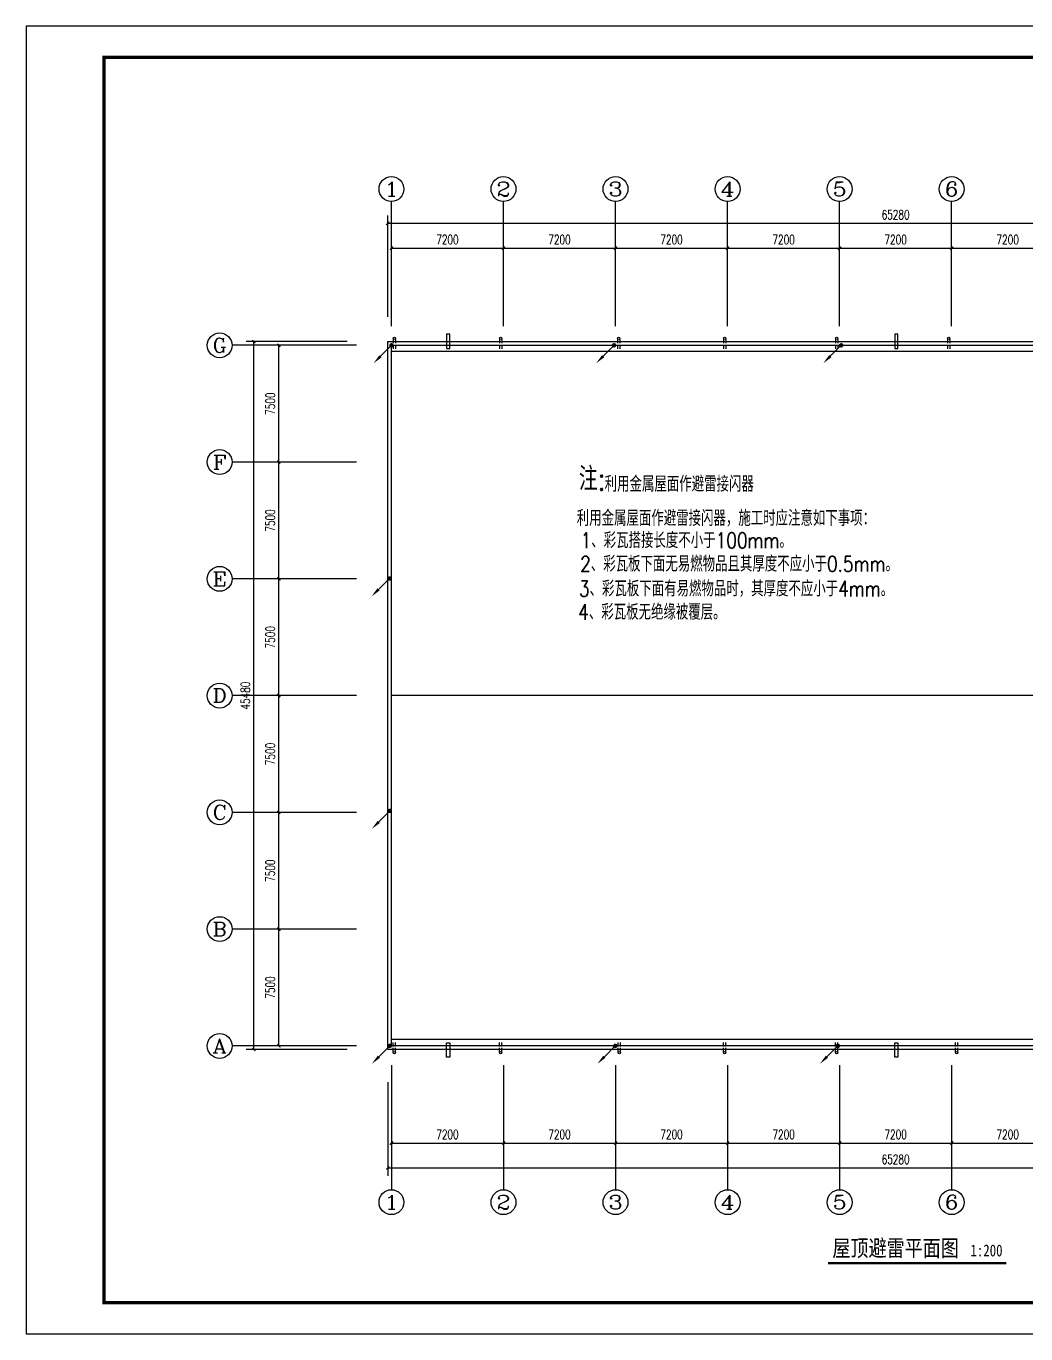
# Model space of a CAD drawing. Extents: x 4929870 to 5205508, y 4505833 to 4862647.
# Drawn here: x 5086708 to 5150953, y 4778647 to 4862647 of the extents above; entities that cross this region are included whole.
import ezdxf
from ezdxf.enums import TextEntityAlignment as Align

# ---------------------------------------------------------------- set-up
doc = ezdxf.new("R2010")
doc.units = 0
doc.header["$LTSCALE"] = 1000
doc.header["$MEASUREMENT"] = 0
doc.linetypes.add('DASH', pattern=[0.35, 0.25, -0.1])
doc.layers.get('0').update_dxf_attribs({"color": 4, "linetype": 'CONTINUOUS'})
doc.layers.get('Defpoints').update_dxf_attribs({"linetype": 'CONTINUOUS'})
for name, color, linetype in [('AXIS', 3, 'CONTINUOUS'), ('AXIS_TEXT', 7, 'CONTINUOUS'), ('DIM_SYMB', 3, 'CONTINUOUS'), ('EVTR', 2, 'CONTINUOUS'), ('LWIRE', 4, 'CONTINUOUS'), ('PUB_TEXT', 7, 'CONTINUOUS'), ('PUB_TITLE', 4, 'CONTINUOUS')]:
    doc.layers.add(name, color=color, linetype=linetype)
doc.styles.add('_HZTXT', font='TXT', dxfattribs={"width": 0.8, "bigfont": 'HZTXT'})
doc.styles.add('_TCH_AXIS', font='COMPLEX', dxfattribs={"bigfont": 'GBCBIG'})
doc.styles.add('_TCH_DIM_T3', font='SIMPLEX', dxfattribs={"width": 0.705882, "bigfont": 'GBCBIG'})
doc.styles.add('COMPLEX', font='COMPLEX')
doc.styles.get("Standard").update_dxf_attribs({"font": 'GBENOR', "bigfont": 'GBCBIG'})
doc.styles.add('宋体1', font='', dxfattribs={"width": 0.8, "height": 8.6})
doc.styles.get('宋体1').set_extended_font_data('SimSun')
doc.dimstyles.new('_TCH_ARCH&&200', dxfattribs={"dimtxt": 595, "dimasz": 200, "dimexe": 500, "dimexo": 600, "dimgap": 252.5, "dimtad": 1, "dimdec": 0, "dimzin": 0, "dimdsep": 46, "dimtxsty": '_TCH_DIM_T3', "dimblk": 'ARCHTICK', "dimcen": 0.09, "dimclrt": 7, "dimazin": 2, "dimtfac": 1, "dimtdec": 0, "dimtix": 1, "dimtmove": 2, "dimatfit": 3, "dimfxl": 0, "dimtolj": 1, "dimtzin": 0, "dimarcsym": 0})

# ---------------------------------------------------------------- blocks, each defined once
blk = doc.blocks.new('$TelecSys$00000080')
for p, q in [((-0.7, -0.7), (0, 0)), ((0.104, 0.104), (0.104, 0.104)), ((-0.104, -0.104), (-0.104, -0.104))]:
    blk.add_line(p, q)
at = {"const_width": 0.142}
blk.add_lwpolyline([(0.071, 0, 1), (-0.071, 0, 1)], format="xyb", close=True, dxfattribs=at)
blk.add_solid([(-0.63, -0.77), (-0.77, -0.63), (-1.15, -1.15)])
at = {"width": 0.8, "flags": 9}
blk.add_attdef('A', (0, 0), '', height=0.00002, rotation=180, dxfattribs=at)
blk = doc.blocks.new('_ArchTick')
at = {"color": 0, "linetype": 'ByBlock', "const_width": 0.4}
blk.add_lwpolyline([(-0.5, -0.5), (0.5, 0.5)], dxfattribs=at)
blk = doc.blocks.new('*D135')
at = {"layer": 'AXIS', "color": 0, "lineweight": -2}
for p, q in [((5110184, 4843985), (5110184, 4848885)), ((5117384, 4843985), (5117384, 4848885)), ((5110184, 4848385), (5117384, 4848385))]:
    blk.add_line(p, q, dxfattribs=at)
at = {"layer": 'Defpoints', "color": 0}
for p in [(5117384, 4848385), (5110184, 4843385), (5117384, 4843385)]:
    blk.add_point(p, dxfattribs=at)
at = {"layer": 'AXIS', "color": 0, "lineweight": -2, "xscale": 200, "yscale": 200, "zscale": 200, "rotation": 180}
blk.add_blockref('_ArchTick', (5110184, 4848385), dxfattribs=at)
at = {"layer": 'AXIS', "color": 0, "lineweight": -2, "xscale": 200, "yscale": 200, "zscale": 200}
blk.add_blockref('_ArchTick', (5117384, 4848385), dxfattribs=at)
at = {"layer": 'AXIS', "color": 7, "insert": (5113784, 4848935), "char_height": 595, "attachment_point": 5, "style": '_TCH_DIM_T3'}
blk.add_mtext('\\A1;7200', dxfattribs=at)
blk = doc.blocks.new('*D136')
at = {"layer": 'AXIS', "color": 0, "lineweight": -2}
for p, q in [((5117384, 4843985), (5117384, 4848885)), ((5124584, 4843985), (5124584, 4848885)), ((5117384, 4848385), (5124584, 4848385))]:
    blk.add_line(p, q, dxfattribs=at)
at = {"layer": 'Defpoints', "color": 0}
for p in [(5124584, 4848385), (5117384, 4843385), (5124584, 4843385)]:
    blk.add_point(p, dxfattribs=at)
at = {"layer": 'AXIS', "color": 0, "lineweight": -2, "xscale": 200, "yscale": 200, "zscale": 200, "rotation": 180}
blk.add_blockref('_ArchTick', (5117384, 4848385), dxfattribs=at)
at = {"layer": 'AXIS', "color": 0, "lineweight": -2, "xscale": 200, "yscale": 200, "zscale": 200}
blk.add_blockref('_ArchTick', (5124584, 4848385), dxfattribs=at)
at = {"layer": 'AXIS', "color": 7, "insert": (5120984, 4848935), "char_height": 595, "attachment_point": 5, "style": '_TCH_DIM_T3'}
blk.add_mtext('\\A1;7200', dxfattribs=at)
blk = doc.blocks.new('*D137')
at = {"layer": 'AXIS', "color": 0, "lineweight": -2}
for p, q in [((5124584, 4843985), (5124584, 4848885)), ((5131784, 4843985), (5131784, 4848885)), ((5124584, 4848385), (5131784, 4848385))]:
    blk.add_line(p, q, dxfattribs=at)
at = {"layer": 'Defpoints', "color": 0}
for p in [(5131784, 4848385), (5124584, 4843385), (5131784, 4843385)]:
    blk.add_point(p, dxfattribs=at)
at = {"layer": 'AXIS', "color": 0, "lineweight": -2, "xscale": 200, "yscale": 200, "zscale": 200, "rotation": 180}
blk.add_blockref('_ArchTick', (5124584, 4848385), dxfattribs=at)
at = {"layer": 'AXIS', "color": 0, "lineweight": -2, "xscale": 200, "yscale": 200, "zscale": 200}
blk.add_blockref('_ArchTick', (5131784, 4848385), dxfattribs=at)
at = {"layer": 'AXIS', "color": 7, "insert": (5128184, 4848935), "char_height": 595, "attachment_point": 5, "style": '_TCH_DIM_T3'}
blk.add_mtext('\\A1;7200', dxfattribs=at)
blk = doc.blocks.new('*D138')
at = {"layer": 'AXIS', "color": 0, "lineweight": -2}
for p, q in [((5131784, 4843985), (5131784, 4848885)), ((5138984, 4843985), (5138984, 4848885)), ((5131784, 4848385), (5138984, 4848385))]:
    blk.add_line(p, q, dxfattribs=at)
at = {"layer": 'Defpoints', "color": 0}
for p in [(5138984, 4848385), (5131784, 4843385), (5138984, 4843385)]:
    blk.add_point(p, dxfattribs=at)
at = {"layer": 'AXIS', "color": 0, "lineweight": -2, "xscale": 200, "yscale": 200, "zscale": 200, "rotation": 180}
blk.add_blockref('_ArchTick', (5131784, 4848385), dxfattribs=at)
at = {"layer": 'AXIS', "color": 0, "lineweight": -2, "xscale": 200, "yscale": 200, "zscale": 200}
blk.add_blockref('_ArchTick', (5138984, 4848385), dxfattribs=at)
at = {"layer": 'AXIS', "color": 7, "insert": (5135384, 4848935), "char_height": 595, "attachment_point": 5, "style": '_TCH_DIM_T3'}
blk.add_mtext('\\A1;7200', dxfattribs=at)
blk = doc.blocks.new('*D139')
at = {"layer": 'AXIS', "color": 0, "lineweight": -2}
for p, q in [((5138984, 4843985), (5138984, 4848885)), ((5146184, 4843985), (5146184, 4848885)), ((5138984, 4848385), (5146184, 4848385))]:
    blk.add_line(p, q, dxfattribs=at)
at = {"layer": 'Defpoints', "color": 0}
for p in [(5146184, 4848385), (5138984, 4843385), (5146184, 4843385)]:
    blk.add_point(p, dxfattribs=at)
at = {"layer": 'AXIS', "color": 0, "lineweight": -2, "xscale": 200, "yscale": 200, "zscale": 200, "rotation": 180}
blk.add_blockref('_ArchTick', (5138984, 4848385), dxfattribs=at)
at = {"layer": 'AXIS', "color": 0, "lineweight": -2, "xscale": 200, "yscale": 200, "zscale": 200}
blk.add_blockref('_ArchTick', (5146184, 4848385), dxfattribs=at)
at = {"layer": 'AXIS', "color": 7, "insert": (5142584, 4848935), "char_height": 595, "attachment_point": 5, "style": '_TCH_DIM_T3'}
blk.add_mtext('\\A1;7200', dxfattribs=at)
blk = doc.blocks.new('*D140')
at = {"layer": 'AXIS', "color": 0, "lineweight": -2}
for p, q in [((5146184, 4843985), (5146184, 4848885)), ((5153384, 4843985), (5153384, 4848885)), ((5146184, 4848385), (5153384, 4848385))]:
    blk.add_line(p, q, dxfattribs=at)
at = {"layer": 'Defpoints', "color": 0}
for p in [(5153384, 4848385), (5146184, 4843385), (5153384, 4843385)]:
    blk.add_point(p, dxfattribs=at)
at = {"layer": 'AXIS', "color": 0, "lineweight": -2, "xscale": 200, "yscale": 200, "zscale": 200, "rotation": 180}
blk.add_blockref('_ArchTick', (5146184, 4848385), dxfattribs=at)
at = {"layer": 'AXIS', "color": 0, "lineweight": -2, "xscale": 200, "yscale": 200, "zscale": 200}
blk.add_blockref('_ArchTick', (5153384, 4848385), dxfattribs=at)
at = {"layer": 'AXIS', "color": 7, "insert": (5149784, 4848935), "char_height": 595, "attachment_point": 5, "style": '_TCH_DIM_T3'}
blk.add_mtext('\\A1;7200', dxfattribs=at)
blk = doc.blocks.new('*D144')
at = {"layer": 'AXIS', "color": 0, "lineweight": -2}
for p, q in [((5109944, 4843985), (5109944, 4850485)), ((5175224, 4843985), (5175224, 4850485)), ((5109944, 4849985), (5175224, 4849985))]:
    blk.add_line(p, q, dxfattribs=at)
at = {"layer": 'Defpoints', "color": 0}
for p in [(5175224, 4849985), (5109944, 4843385), (5175224, 4843385)]:
    blk.add_point(p, dxfattribs=at)
at = {"layer": 'AXIS', "color": 0, "lineweight": -2, "xscale": 200, "yscale": 200, "zscale": 200, "rotation": 180}
blk.add_blockref('_ArchTick', (5109944, 4849985), dxfattribs=at)
at = {"layer": 'AXIS', "color": 0, "lineweight": -2, "xscale": 200, "yscale": 200, "zscale": 200}
blk.add_blockref('_ArchTick', (5175224, 4849985), dxfattribs=at)
at = {"layer": 'AXIS', "color": 7, "insert": (5142584, 4850535), "char_height": 595, "attachment_point": 5, "style": '_TCH_DIM_T3'}
blk.add_mtext('\\A1;65280', dxfattribs=at)
blk = doc.blocks.new('*D145')
at = {"layer": 'AXIS', "color": 0, "lineweight": -2}
for p, q in [((5110184, 4795305), (5110184, 4790405)), ((5117384, 4795305), (5117384, 4790405)), ((5110184, 4790905), (5117384, 4790905))]:
    blk.add_line(p, q, dxfattribs=at)
at = {"layer": 'Defpoints', "color": 0}
for p in [(5110184, 4795905), (5117384, 4795905), (5117384, 4790905)]:
    blk.add_point(p, dxfattribs=at)
at = {"layer": 'AXIS', "color": 0, "lineweight": -2, "xscale": 200, "yscale": 200, "zscale": 200, "rotation": 180}
blk.add_blockref('_ArchTick', (5110184, 4790905), dxfattribs=at)
at = {"layer": 'AXIS', "color": 0, "lineweight": -2, "xscale": 200, "yscale": 200, "zscale": 200}
blk.add_blockref('_ArchTick', (5117384, 4790905), dxfattribs=at)
at = {"layer": 'AXIS', "color": 7, "insert": (5113784, 4791455), "char_height": 595, "attachment_point": 5, "style": '_TCH_DIM_T3'}
blk.add_mtext('\\A1;7200', dxfattribs=at)
blk = doc.blocks.new('*D146')
at = {"layer": 'AXIS', "color": 0, "lineweight": -2}
for p, q in [((5117384, 4795305), (5117384, 4790405)), ((5124584, 4795305), (5124584, 4790405)), ((5117384, 4790905), (5124584, 4790905))]:
    blk.add_line(p, q, dxfattribs=at)
at = {"layer": 'Defpoints', "color": 0}
for p in [(5117384, 4795905), (5124584, 4795905), (5124584, 4790905)]:
    blk.add_point(p, dxfattribs=at)
at = {"layer": 'AXIS', "color": 0, "lineweight": -2, "xscale": 200, "yscale": 200, "zscale": 200, "rotation": 180}
blk.add_blockref('_ArchTick', (5117384, 4790905), dxfattribs=at)
at = {"layer": 'AXIS', "color": 0, "lineweight": -2, "xscale": 200, "yscale": 200, "zscale": 200}
blk.add_blockref('_ArchTick', (5124584, 4790905), dxfattribs=at)
at = {"layer": 'AXIS', "color": 7, "insert": (5120984, 4791455), "char_height": 595, "attachment_point": 5, "style": '_TCH_DIM_T3'}
blk.add_mtext('\\A1;7200', dxfattribs=at)
blk = doc.blocks.new('*D147')
at = {"layer": 'AXIS', "color": 0, "lineweight": -2}
for p, q in [((5124584, 4795305), (5124584, 4790405)), ((5131784, 4795305), (5131784, 4790405)), ((5124584, 4790905), (5131784, 4790905))]:
    blk.add_line(p, q, dxfattribs=at)
at = {"layer": 'Defpoints', "color": 0}
for p in [(5124584, 4795905), (5131784, 4795905), (5131784, 4790905)]:
    blk.add_point(p, dxfattribs=at)
at = {"layer": 'AXIS', "color": 0, "lineweight": -2, "xscale": 200, "yscale": 200, "zscale": 200, "rotation": 180}
blk.add_blockref('_ArchTick', (5124584, 4790905), dxfattribs=at)
at = {"layer": 'AXIS', "color": 0, "lineweight": -2, "xscale": 200, "yscale": 200, "zscale": 200}
blk.add_blockref('_ArchTick', (5131784, 4790905), dxfattribs=at)
at = {"layer": 'AXIS', "color": 7, "insert": (5128184, 4791455), "char_height": 595, "attachment_point": 5, "style": '_TCH_DIM_T3'}
blk.add_mtext('\\A1;7200', dxfattribs=at)
blk = doc.blocks.new('*D148')
at = {"layer": 'AXIS', "color": 0, "lineweight": -2}
for p, q in [((5131784, 4795305), (5131784, 4790405)), ((5138984, 4795305), (5138984, 4790405)), ((5131784, 4790905), (5138984, 4790905))]:
    blk.add_line(p, q, dxfattribs=at)
at = {"layer": 'Defpoints', "color": 0}
for p in [(5131784, 4795905), (5138984, 4795905), (5138984, 4790905)]:
    blk.add_point(p, dxfattribs=at)
at = {"layer": 'AXIS', "color": 0, "lineweight": -2, "xscale": 200, "yscale": 200, "zscale": 200, "rotation": 180}
blk.add_blockref('_ArchTick', (5131784, 4790905), dxfattribs=at)
at = {"layer": 'AXIS', "color": 0, "lineweight": -2, "xscale": 200, "yscale": 200, "zscale": 200}
blk.add_blockref('_ArchTick', (5138984, 4790905), dxfattribs=at)
at = {"layer": 'AXIS', "color": 7, "insert": (5135384, 4791455), "char_height": 595, "attachment_point": 5, "style": '_TCH_DIM_T3'}
blk.add_mtext('\\A1;7200', dxfattribs=at)
blk = doc.blocks.new('*D149')
at = {"layer": 'AXIS', "color": 0, "lineweight": -2}
for p, q in [((5138984, 4795305), (5138984, 4790405)), ((5146184, 4795305), (5146184, 4790405)), ((5138984, 4790905), (5146184, 4790905))]:
    blk.add_line(p, q, dxfattribs=at)
at = {"layer": 'Defpoints', "color": 0}
for p in [(5138984, 4795905), (5146184, 4795905), (5146184, 4790905)]:
    blk.add_point(p, dxfattribs=at)
at = {"layer": 'AXIS', "color": 0, "lineweight": -2, "xscale": 200, "yscale": 200, "zscale": 200, "rotation": 180}
blk.add_blockref('_ArchTick', (5138984, 4790905), dxfattribs=at)
at = {"layer": 'AXIS', "color": 0, "lineweight": -2, "xscale": 200, "yscale": 200, "zscale": 200}
blk.add_blockref('_ArchTick', (5146184, 4790905), dxfattribs=at)
at = {"layer": 'AXIS', "color": 7, "insert": (5142584, 4791455), "char_height": 595, "attachment_point": 5, "style": '_TCH_DIM_T3'}
blk.add_mtext('\\A1;7200', dxfattribs=at)
blk = doc.blocks.new('*D150')
at = {"layer": 'AXIS', "color": 0, "lineweight": -2}
for p, q in [((5146184, 4795305), (5146184, 4790405)), ((5153384, 4795305), (5153384, 4790405)), ((5146184, 4790905), (5153384, 4790905))]:
    blk.add_line(p, q, dxfattribs=at)
at = {"layer": 'Defpoints', "color": 0}
for p in [(5146184, 4795905), (5153384, 4795905), (5153384, 4790905)]:
    blk.add_point(p, dxfattribs=at)
at = {"layer": 'AXIS', "color": 0, "lineweight": -2, "xscale": 200, "yscale": 200, "zscale": 200, "rotation": 180}
blk.add_blockref('_ArchTick', (5146184, 4790905), dxfattribs=at)
at = {"layer": 'AXIS', "color": 0, "lineweight": -2, "xscale": 200, "yscale": 200, "zscale": 200}
blk.add_blockref('_ArchTick', (5153384, 4790905), dxfattribs=at)
at = {"layer": 'AXIS', "color": 7, "insert": (5149784, 4791455), "char_height": 595, "attachment_point": 5, "style": '_TCH_DIM_T3'}
blk.add_mtext('\\A1;7200', dxfattribs=at)
blk = doc.blocks.new('*D154')
at = {"layer": 'AXIS', "color": 0, "lineweight": -2}
for p, q in [((5109944, 4794805), (5109944, 4788805)), ((5175224, 4794805), (5175224, 4788805)), ((5109944, 4789305), (5175224, 4789305))]:
    blk.add_line(p, q, dxfattribs=at)
at = {"layer": 'Defpoints', "color": 0}
for p in [(5109944, 4795405), (5175224, 4795405), (5175224, 4789305)]:
    blk.add_point(p, dxfattribs=at)
at = {"layer": 'AXIS', "color": 0, "lineweight": -2, "xscale": 200, "yscale": 200, "zscale": 200, "rotation": 180}
blk.add_blockref('_ArchTick', (5109944, 4789305), dxfattribs=at)
at = {"layer": 'AXIS', "color": 0, "lineweight": -2, "xscale": 200, "yscale": 200, "zscale": 200}
blk.add_blockref('_ArchTick', (5175224, 4789305), dxfattribs=at)
at = {"layer": 'AXIS', "color": 7, "insert": (5142584, 4789855), "char_height": 595, "attachment_point": 5, "style": '_TCH_DIM_T3'}
blk.add_mtext('\\A1;65280', dxfattribs=at)
blk = doc.blocks.new('*D162')
at = {"layer": 'AXIS', "color": 0, "lineweight": -2}
for p, q in [((5107344, 4804645), (5102444, 4804645)), ((5102944, 4797145), (5102944, 4804645)), ((5107344, 4797145), (5102444, 4797145))]:
    blk.add_line(p, q, dxfattribs=at)
at = {"layer": 'Defpoints', "color": 0}
for p in [(5102944, 4804645), (5107944, 4804645), (5107944, 4797145)]:
    blk.add_point(p, dxfattribs=at)
at = {"layer": 'AXIS', "color": 0, "lineweight": -2, "xscale": 200, "yscale": 200, "zscale": 200}
for p, rotation in [((5102944, 4804645), 90), ((5102944, 4797145), 270)]:
    blk.add_blockref('_ArchTick', p, dxfattribs=dict(at, rotation=rotation))
at = {"layer": 'AXIS', "color": 7, "insert": (5102394, 4800895), "char_height": 595, "attachment_point": 5, "rotation": 90, "style": '_TCH_DIM_T3'}
blk.add_mtext('\\A1;7500', dxfattribs=at)
blk = doc.blocks.new('*D163')
at = {"layer": 'AXIS', "color": 0, "lineweight": -2}
for p, q in [((5107344, 4812145), (5102444, 4812145)), ((5102944, 4804645), (5102944, 4812145)), ((5107344, 4804645), (5102444, 4804645))]:
    blk.add_line(p, q, dxfattribs=at)
at = {"layer": 'Defpoints', "color": 0}
for p in [(5102944, 4812145), (5107944, 4812145), (5107944, 4804645)]:
    blk.add_point(p, dxfattribs=at)
at = {"layer": 'AXIS', "color": 0, "lineweight": -2, "xscale": 200, "yscale": 200, "zscale": 200}
for p, rotation in [((5102944, 4812145), 90), ((5102944, 4804645), 270)]:
    blk.add_blockref('_ArchTick', p, dxfattribs=dict(at, rotation=rotation))
at = {"layer": 'AXIS', "color": 7, "insert": (5102394, 4808395), "char_height": 595, "attachment_point": 5, "rotation": 90, "style": '_TCH_DIM_T3'}
blk.add_mtext('\\A1;7500', dxfattribs=at)
blk = doc.blocks.new('*D164')
at = {"layer": 'AXIS', "color": 0, "lineweight": -2}
for p, q in [((5107344, 4819645), (5102444, 4819645)), ((5102944, 4812145), (5102944, 4819645)), ((5107344, 4812145), (5102444, 4812145))]:
    blk.add_line(p, q, dxfattribs=at)
at = {"layer": 'Defpoints', "color": 0}
for p in [(5102944, 4819645), (5107944, 4819645), (5107944, 4812145)]:
    blk.add_point(p, dxfattribs=at)
at = {"layer": 'AXIS', "color": 0, "lineweight": -2, "xscale": 200, "yscale": 200, "zscale": 200}
for p, rotation in [((5102944, 4819645), 90), ((5102944, 4812145), 270)]:
    blk.add_blockref('_ArchTick', p, dxfattribs=dict(at, rotation=rotation))
at = {"layer": 'AXIS', "color": 7, "insert": (5102394, 4815895), "char_height": 595, "attachment_point": 5, "rotation": 90, "style": '_TCH_DIM_T3'}
blk.add_mtext('\\A1;7500', dxfattribs=at)
blk = doc.blocks.new('*D165')
at = {"layer": 'AXIS', "color": 0, "lineweight": -2}
for p, q in [((5107344, 4827145), (5102444, 4827145)), ((5102944, 4819645), (5102944, 4827145)), ((5107344, 4819645), (5102444, 4819645))]:
    blk.add_line(p, q, dxfattribs=at)
at = {"layer": 'Defpoints', "color": 0}
for p in [(5102944, 4827145), (5107944, 4827145), (5107944, 4819645)]:
    blk.add_point(p, dxfattribs=at)
at = {"layer": 'AXIS', "color": 0, "lineweight": -2, "xscale": 200, "yscale": 200, "zscale": 200}
for p, rotation in [((5102944, 4827145), 90), ((5102944, 4819645), 270)]:
    blk.add_blockref('_ArchTick', p, dxfattribs=dict(at, rotation=rotation))
at = {"layer": 'AXIS', "color": 7, "insert": (5102394, 4823395), "char_height": 595, "attachment_point": 5, "rotation": 90, "style": '_TCH_DIM_T3'}
blk.add_mtext('\\A1;7500', dxfattribs=at)
blk = doc.blocks.new('*D166')
at = {"layer": 'AXIS', "color": 0, "lineweight": -2}
for p, q in [((5107344, 4834645), (5102444, 4834645)), ((5102944, 4827145), (5102944, 4834645)), ((5107344, 4827145), (5102444, 4827145))]:
    blk.add_line(p, q, dxfattribs=at)
at = {"layer": 'Defpoints', "color": 0}
for p in [(5102944, 4834645), (5107944, 4834645), (5107944, 4827145)]:
    blk.add_point(p, dxfattribs=at)
at = {"layer": 'AXIS', "color": 0, "lineweight": -2, "xscale": 200, "yscale": 200, "zscale": 200}
for p, rotation in [((5102944, 4834645), 90), ((5102944, 4827145), 270)]:
    blk.add_blockref('_ArchTick', p, dxfattribs=dict(at, rotation=rotation))
at = {"layer": 'AXIS', "color": 7, "insert": (5102394, 4830895), "char_height": 595, "attachment_point": 5, "rotation": 90, "style": '_TCH_DIM_T3'}
blk.add_mtext('\\A1;7500', dxfattribs=at)
blk = doc.blocks.new('*D167')
at = {"layer": 'AXIS', "color": 0, "lineweight": -2}
for p, q in [((5107344, 4842145), (5102444, 4842145)), ((5102944, 4834645), (5102944, 4842145)), ((5107344, 4834645), (5102444, 4834645))]:
    blk.add_line(p, q, dxfattribs=at)
at = {"layer": 'Defpoints', "color": 0}
for p in [(5102944, 4842145), (5107944, 4842145), (5107944, 4834645)]:
    blk.add_point(p, dxfattribs=at)
at = {"layer": 'AXIS', "color": 0, "lineweight": -2, "xscale": 200, "yscale": 200, "zscale": 200}
for p, rotation in [((5102944, 4842145), 90), ((5102944, 4834645), 270)]:
    blk.add_blockref('_ArchTick', p, dxfattribs=dict(at, rotation=rotation))
at = {"layer": 'AXIS', "color": 7, "insert": (5102394, 4838395), "char_height": 595, "attachment_point": 5, "rotation": 90, "style": '_TCH_DIM_T3'}
blk.add_mtext('\\A1;7500', dxfattribs=at)
blk = doc.blocks.new('*D168')
at = {"layer": 'AXIS', "color": 0, "lineweight": -2}
for p, q in [((5107344, 4842385), (5100844, 4842385)), ((5101344, 4796905), (5101344, 4842385)), ((5107344, 4796905), (5100844, 4796905))]:
    blk.add_line(p, q, dxfattribs=at)
at = {"layer": 'Defpoints', "color": 0}
for p in [(5101344, 4842385), (5107944, 4842385), (5107944, 4796905)]:
    blk.add_point(p, dxfattribs=at)
at = {"layer": 'AXIS', "color": 0, "lineweight": -2, "xscale": 200, "yscale": 200, "zscale": 200}
for p, rotation in [((5101344, 4842385), 90), ((5101344, 4796905), 270)]:
    blk.add_blockref('_ArchTick', p, dxfattribs=dict(at, rotation=rotation))
at = {"layer": 'AXIS', "color": 7, "insert": (5100794, 4819645), "char_height": 595, "attachment_point": 5, "rotation": 90, "style": '_TCH_DIM_T3'}
blk.add_mtext('\\A1;45480', dxfattribs=at)
blk = doc.blocks.new('_AXISO')
blk.add_circle((0, 0), 0.5)
at = {"layer": 'AXIS_TEXT', "style": 'COMPLEX', "width": 1.041667}
blk.add_attdef('A', text='', height=0.56, dxfattribs=at).set_placement((-0.25, -0.28), (0.25, -0.28), align=Align.FIT)

msp = doc.modelspace()

# ---------------------------------------------------------------- linework, layer by layer
for p, q in [((5174983.9, 4841745), (5110183.9, 4841745)), ((5174983.9, 4841745), (5110183.9, 4841745)), ((5174983.9, 4819645), (5110183.9, 4819645)), ((5174983.9, 4797545), (5110183.9, 4797545))]:
    msp.add_line(p, q)
for points in [[(5109943.9, 4842385), (5175223.9, 4842385), (5175223.9, 4796905), (5109943.9, 4796905)], [(5110183.9, 4842145), (5174983.9, 4842145), (5174983.9, 4797145), (5110183.9, 4797145)]]:
    msp.add_lwpolyline(points, close=True)
at = {"layer": 'AXIS'}
for p, q in [((5110183.9, 4843385), (5110183.9, 4851385)), ((5117383.9, 4843385), (5117383.9, 4851385)), ((5124583.9, 4843385), (5124583.9, 4851385)), ((5131783.9, 4843385), (5131783.9, 4851385)), ((5138983.9, 4843385), (5138983.9, 4851385)), ((5146183.9, 4843385), (5146183.9, 4851385)), ((5107943.9, 4842145), (5099943.9, 4842145)), ((5107943.9, 4834645), (5099943.9, 4834645)), ((5107943.9, 4827145), (5099943.9, 4827145)), ((5107943.9, 4819645), (5099943.9, 4819645)), ((5107943.9, 4812145), (5099943.9, 4812145)), ((5107943.9, 4804645), (5099943.9, 4804645)), ((5107943.9, 4797145), (5099943.9, 4797145)), ((5110183.9, 4795905), (5110183.9, 4787905)), ((5117383.9, 4795905), (5117383.9, 4787905)), ((5124583.9, 4795905), (5124583.9, 4787905)), ((5131783.9, 4795905), (5131783.9, 4787905)), ((5138983.9, 4795905), (5138983.9, 4787905)), ((5146183.9, 4795905), (5146183.9, 4787905))]:
    msp.add_line(p, q, dxfattribs=at)
at = {"layer": 'DIM_SYMB', "const_width": 140}
msp.add_lwpolyline([(5138239.4, 4783184.4), (5149695.3, 4783184.4)], dxfattribs=at)
at = {"layer": 'EVTR'}
for points in [[(5113927.9, 4842859.7), (5113723.4, 4842859.7), (5113723.4, 4841950.8), (5113927.9, 4841950.8)], [(5142727.9, 4842859.7), (5142523.4, 4842859.7), (5142523.4, 4841950.8), (5142727.9, 4841950.8)], [(5113927.9, 4796430.3), (5113723.4, 4796430.3), (5113723.4, 4797339.2), (5113927.9, 4797339.2)], [(5142727.9, 4796430.3), (5142523.4, 4796430.3), (5142523.4, 4797339.2), (5142727.9, 4797339.2)]]:
    msp.add_lwpolyline(points, close=True, dxfattribs=at)
at = {"layer": 'EVTR', "linetype": 'DASH'}
for points in [[(5110298.5, 4842526.7), (5110298.5, 4841896.7)], [(5110448.5, 4842526.7), (5110448.5, 4841896.7)], [(5117119.3, 4842526.7), (5117119.3, 4841896.7)], [(5117269.3, 4842526.7), (5117269.3, 4841896.7)], [(5124700.5, 4842526.7), (5124700.5, 4841896.7)], [(5124850.5, 4842526.7), (5124850.5, 4841896.7)], [(5131519.3, 4842526.7), (5131519.3, 4841896.7)], [(5131669.3, 4842526.7), (5131669.3, 4841896.7)], [(5138719.3, 4842526.7), (5138719.3, 4841896.7)], [(5138869.3, 4842526.7), (5138869.3, 4841896.7)], [(5145919.3, 4842526.7), (5145919.3, 4841896.7)], [(5146069.3, 4842526.7), (5146069.3, 4841896.7)], [(5110298.5, 4796763.3), (5110298.5, 4797393.2)], [(5110448.5, 4796763.3), (5110448.5, 4797393.2)], [(5117119.3, 4796763.3), (5117119.3, 4797393.2)], [(5117269.3, 4796763.3), (5117269.3, 4797393.2)], [(5124759.1, 4796763.3), (5124759.1, 4797393.2)], [(5124909.1, 4796763.3), (5124909.1, 4797393.2)], [(5131519.3, 4796763.3), (5131519.3, 4797393.2)], [(5131669.3, 4796763.3), (5131669.3, 4797393.2)], [(5138719.3, 4796763.3), (5138719.3, 4797393.2)], [(5138869.3, 4796763.3), (5138869.3, 4797393.2)], [(5146438.7, 4796763.3), (5146438.7, 4797393.2)], [(5146588.7, 4796763.3), (5146588.7, 4797393.2)]]:
    msp.add_lwpolyline(points, dxfattribs=at)
at = {"layer": 'EVTR'}
for centre in [(5110373.5, 4842589.5), (5117194.3, 4842589.5), (5124775.5, 4842589.5), (5131594.3, 4842589.5), (5138794.3, 4842589.5), (5145994.3, 4842589.5), (5110373.5, 4796700.5), (5117194.3, 4796700.5), (5124834.1, 4796700.5), (5131594.3, 4796700.5), (5138794.3, 4796700.5), (5146513.7, 4796700.5)]:
    msp.add_circle(centre, 75, dxfattribs=at)
at = {"layer": 'PUB_TITLE'}
msp.add_lwpolyline([(5086707.7, 4778647.5), (5205507.7, 4778647.5), (5205507.7, 4862647.5), (5086707.7, 4862647.5)], close=True, dxfattribs=at)
at = {"layer": 'PUB_TITLE', "const_width": 200}
msp.add_lwpolyline([(5091707.7, 4780647.5), (5203507.7, 4780647.5), (5203507.7, 4860647.5), (5091707.7, 4860647.5)], close=True, dxfattribs=at)

# ---------------------------------------------------------------- block references
at = {"layer": 'AXIS'}
ref = msp.add_blockref('_AXISO', (5110183.9, 4852185), dxfattribs=dict(at, xscale=1600, yscale=1600, zscale=1600))
ref.add_attrib('A', '1', dxfattribs={"layer": 'AXIS_TEXT', "height": 905.1, "style": '_TCH_AXIS', "width": 2.333333}).set_placement((5109731.4, 4851732.4), (5110636.4, 4851732.4), align=Align.FIT)
ref = msp.add_blockref('_AXISO', (5117383.9, 4852185), dxfattribs=dict(at, xscale=1600, yscale=1600, zscale=1600))
ref.add_attrib('A', '2', dxfattribs={"layer": 'AXIS_TEXT', "height": 905.1, "style": '_TCH_AXIS', "width": 1.5}).set_placement((5116931.4, 4851732.4), (5117836.4, 4851732.4), align=Align.FIT)
ref = msp.add_blockref('_AXISO', (5124583.9, 4852185), dxfattribs=dict(at, xscale=1600, yscale=1600, zscale=1600))
ref.add_attrib('A', '3', dxfattribs={"layer": 'AXIS_TEXT', "height": 905.1, "style": '_TCH_AXIS', "width": 1.5}).set_placement((5124131.4, 4851732.4), (5125036.4, 4851732.4), align=Align.FIT)
ref = msp.add_blockref('_AXISO', (5131783.9, 4852185), dxfattribs=dict(at, xscale=1600, yscale=1600, zscale=1600))
ref.add_attrib('A', '4', dxfattribs={"layer": 'AXIS_TEXT', "height": 905.1, "style": '_TCH_AXIS', "width": 1.3125}).set_placement((5131331.4, 4851732.4), (5132236.4, 4851732.4), align=Align.FIT)
ref = msp.add_blockref('_AXISO', (5138983.9, 4852185), dxfattribs=dict(at, xscale=1600, yscale=1600, zscale=1600))
ref.add_attrib('A', '5', dxfattribs={"layer": 'AXIS_TEXT', "height": 905.1, "style": '_TCH_AXIS', "width": 1.5}).set_placement((5138531.4, 4851732.4), (5139436.4, 4851732.4), align=Align.FIT)
ref = msp.add_blockref('_AXISO', (5146183.9, 4852185), dxfattribs=dict(at, xscale=1600, yscale=1600, zscale=1600))
ref.add_attrib('A', '6', dxfattribs={"layer": 'AXIS_TEXT', "height": 905.1, "style": '_TCH_AXIS', "width": 1.5}).set_placement((5145731.4, 4851732.4), (5146636.4, 4851732.4), align=Align.FIT)
ref = msp.add_blockref('_AXISO', (5099143.9, 4842145), dxfattribs=dict(at, xscale=1600, yscale=1600, zscale=1600))
ref.add_attrib('A', 'G', dxfattribs={"layer": 'AXIS_TEXT', "height": 905.1, "style": '_TCH_AXIS', "width": 1.166667}).set_placement((5098691.4, 4841692.4), (5099596.4, 4841692.4), align=Align.FIT)
ref = msp.add_blockref('_AXISO', (5099143.9, 4834645), dxfattribs=dict(at, xscale=1600, yscale=1600, zscale=1600))
ref.add_attrib('A', 'F', dxfattribs={"layer": 'AXIS_TEXT', "height": 905.1, "style": '_TCH_AXIS', "width": 1.3125}).set_placement((5098691.4, 4834192.4), (5099596.4, 4834192.4), align=Align.FIT)
ref = msp.add_blockref('_AXISO', (5099143.9, 4827145), dxfattribs=dict(at, xscale=1600, yscale=1600, zscale=1600))
ref.add_attrib('A', 'E', dxfattribs={"layer": 'AXIS_TEXT', "height": 905.1, "style": '_TCH_AXIS', "width": 1.3125}).set_placement((5098691.4, 4826692.4), (5099596.4, 4826692.4), align=Align.FIT)
ref = msp.add_blockref('_AXISO', (5099143.9, 4819645), dxfattribs=dict(at, xscale=1600, yscale=1600, zscale=1600))
ref.add_attrib('A', 'D', dxfattribs={"layer": 'AXIS_TEXT', "height": 905.1, "style": '_TCH_AXIS', "width": 1.235294}).set_placement((5098691.4, 4819192.4), (5099596.4, 4819192.4), align=Align.FIT)
ref = msp.add_blockref('_AXISO', (5099143.9, 4812145), dxfattribs=dict(at, xscale=1600, yscale=1600, zscale=1600))
ref.add_attrib('A', 'C', dxfattribs={"layer": 'AXIS_TEXT', "height": 905.1, "style": '_TCH_AXIS', "width": 1.4}).set_placement((5098691.4, 4811692.4), (5099596.4, 4811692.4), align=Align.FIT)
ref = msp.add_blockref('_AXISO', (5099143.9, 4804645), dxfattribs=dict(at, xscale=1600, yscale=1600, zscale=1600))
ref.add_attrib('A', 'B', dxfattribs={"layer": 'AXIS_TEXT', "height": 905.1, "style": '_TCH_AXIS', "width": 1.235294}).set_placement((5098691.4, 4804192.4), (5099596.4, 4804192.4), align=Align.FIT)
ref = msp.add_blockref('_AXISO', (5099143.9, 4797145), dxfattribs=dict(at, xscale=1600, yscale=1600, zscale=1600))
ref.add_attrib('A', 'A', dxfattribs={"layer": 'AXIS_TEXT', "height": 905.1, "style": '_TCH_AXIS', "width": 1.166667}).set_placement((5098691.4, 4796692.4), (5099596.4, 4796692.4), align=Align.FIT)
ref = msp.add_blockref('_AXISO', (5110183.9, 4787105), dxfattribs=dict(at, xscale=1600, yscale=1600, zscale=1600))
ref.add_attrib('A', '1', dxfattribs={"layer": 'AXIS_TEXT', "height": 905.1, "style": '_TCH_AXIS', "width": 2.333333}).set_placement((5109731.4, 4786652.4), (5110636.4, 4786652.4), align=Align.FIT)
ref = msp.add_blockref('_AXISO', (5117383.9, 4787105), dxfattribs=dict(at, xscale=1600, yscale=1600, zscale=1600))
ref.add_attrib('A', '2', dxfattribs={"layer": 'AXIS_TEXT', "height": 905.1, "style": '_TCH_AXIS', "width": 1.5}).set_placement((5116931.4, 4786652.4), (5117836.4, 4786652.4), align=Align.FIT)
ref = msp.add_blockref('_AXISO', (5124583.9, 4787105), dxfattribs=dict(at, xscale=1600, yscale=1600, zscale=1600))
ref.add_attrib('A', '3', dxfattribs={"layer": 'AXIS_TEXT', "height": 905.1, "style": '_TCH_AXIS', "width": 1.5}).set_placement((5124131.4, 4786652.4), (5125036.4, 4786652.4), align=Align.FIT)
ref = msp.add_blockref('_AXISO', (5131783.9, 4787105), dxfattribs=dict(at, xscale=1600, yscale=1600, zscale=1600))
ref.add_attrib('A', '4', dxfattribs={"layer": 'AXIS_TEXT', "height": 905.1, "style": '_TCH_AXIS', "width": 1.3125}).set_placement((5131331.4, 4786652.4), (5132236.4, 4786652.4), align=Align.FIT)
ref = msp.add_blockref('_AXISO', (5138983.9, 4787105), dxfattribs=dict(at, xscale=1600, yscale=1600, zscale=1600))
ref.add_attrib('A', '5', dxfattribs={"layer": 'AXIS_TEXT', "height": 905.1, "style": '_TCH_AXIS', "width": 1.5}).set_placement((5138531.4, 4786652.4), (5139436.4, 4786652.4), align=Align.FIT)
ref = msp.add_blockref('_AXISO', (5146183.9, 4787105), dxfattribs=dict(at, xscale=1600, yscale=1600, zscale=1600))
ref.add_attrib('A', '6', dxfattribs={"layer": 'AXIS_TEXT', "height": 905.1, "style": '_TCH_AXIS', "width": 1.5}).set_placement((5145731.4, 4786652.4), (5146636.4, 4786652.4), align=Align.FIT)
at = {"layer": 'LWIRE', "color": 0, "xscale": 1000, "yscale": 1000, "zscale": 1000}
for p in [(5110183.9, 4842145), (5124489.7, 4842145), (5139083.8, 4842145), (5110053.8, 4827166.4), (5110073, 4812235.3), (5110073, 4797145), (5124568.4, 4797145), (5138869.3, 4797145)]:
    msp.add_blockref('$TelecSys$00000080', p, dxfattribs=at)

# ---------------------------------------------------------------- texts
at = {"layer": 'PUB_TEXT', "color": 3, "style": '_HZTXT', "width": 0.8}
for s, height, p in [('注:', 1497.6, (5122233.9, 4832822.4)), ('利用金属屋面作避雷接闪器', 998.4, (5123887.5, 4832738.4)), ('利用金属屋面作避雷接闪器，施工时应注意如下事项：', 998.4, (5122092, 4830544.6)), ('1、彩瓦搭接长度不小于100mm。', 998.4, (5122341.5, 4829117.3)), ('2、彩瓦板下面无易燃物品且其厚度不应小于0.5mm。', 998.4, (5122311.2, 4827606.5)), ('3、彩瓦板下面有易燃物品时，其厚度不应小于4mm。', 998.4, (5122231.6, 4826015.6)), ('4、彩瓦板无绝缘被覆层。', 998.4, (5122185.1, 4824515.8))]:
    msp.add_text(s, height=height, dxfattribs=at).set_placement(p)
at = {"layer": 'PUB_TEXT', "style": '宋体1', "width": 0.8}
for s, height, p in [('屋顶避雷平面图', 1063.29, (5138521.9, 4783623.9)), ('1:200', 759.49, (5147389.5, 4783623.9))]:
    msp.add_text(s, height=height, dxfattribs=at).set_placement(p)

# ---------------------------------------------------------------- dimensions: what is measured, and where the dimension line sits
at = {"layer": 'AXIS'}
for p1, p2, distance, picture, middle in [((5109943.9, 4843385), (5175223.9, 4843385), 6600, '*D144', (5142583.9, 4850535)), ((5110183.9, 4843385), (5117383.9, 4843385), 5000, '*D135', (5113783.9, 4848935)), ((5117383.9, 4843385), (5124583.9, 4843385), 5000, '*D136', (5120983.9, 4848935)), ((5124583.9, 4843385), (5131783.9, 4843385), 5000, '*D137', (5128183.9, 4848935)), ((5131783.9, 4843385), (5138983.9, 4843385), 5000, '*D138', (5135383.9, 4848935)), ((5138983.9, 4843385), (5146183.9, 4843385), 5000, '*D139', (5142583.9, 4848935)), ((5146183.9, 4843385), (5153383.9, 4843385), 5000, '*D140', (5149783.9, 4848935)), ((5107943.9, 4796905), (5107943.9, 4842385), 6600, '*D168', (5100793.9, 4819645)), ((5107943.9, 4834645), (5107943.9, 4842145), 5000, '*D167', (5102393.9, 4838395)), ((5107943.9, 4827145), (5107943.9, 4834645), 5000, '*D166', (5102393.9, 4830895)), ((5107943.9, 4819645), (5107943.9, 4827145), 5000, '*D165', (5102393.9, 4823395)), ((5107943.9, 4812145), (5107943.9, 4819645), 5000, '*D164', (5102393.9, 4815895)), ((5107943.9, 4804645), (5107943.9, 4812145), 5000, '*D163', (5102393.9, 4808395)), ((5107943.9, 4797145), (5107943.9, 4804645), 5000, '*D162', (5102393.9, 4800895)), ((5110183.9, 4795905), (5117383.9, 4795905), -5000, '*D145', (5113783.9, 4791455)), ((5117383.9, 4795905), (5124583.9, 4795905), -5000, '*D146', (5120983.9, 4791455)), ((5124583.9, 4795905), (5131783.9, 4795905), -5000, '*D147', (5128183.9, 4791455)), ((5131783.9, 4795905), (5138983.9, 4795905), -5000, '*D148', (5135383.9, 4791455)), ((5138983.9, 4795905), (5146183.9, 4795905), -5000, '*D149', (5142583.9, 4791455)), ((5146183.9, 4795905), (5153383.9, 4795905), -5000, '*D150', (5149783.9, 4791455)), ((5109943.9, 4795405), (5175223.9, 4795405), -6100, '*D154', (5142583.9, 4789855))]:
    dim = msp.add_aligned_dim(p1=p1, p2=p2, distance=distance, dimstyle='_TCH_ARCH&&200', dxfattribs=at)
    dim.commit()
    dim.dimension.update_dxf_attribs({"geometry": picture, "text_midpoint": middle})

doc.saveas('drawing.dxf')
